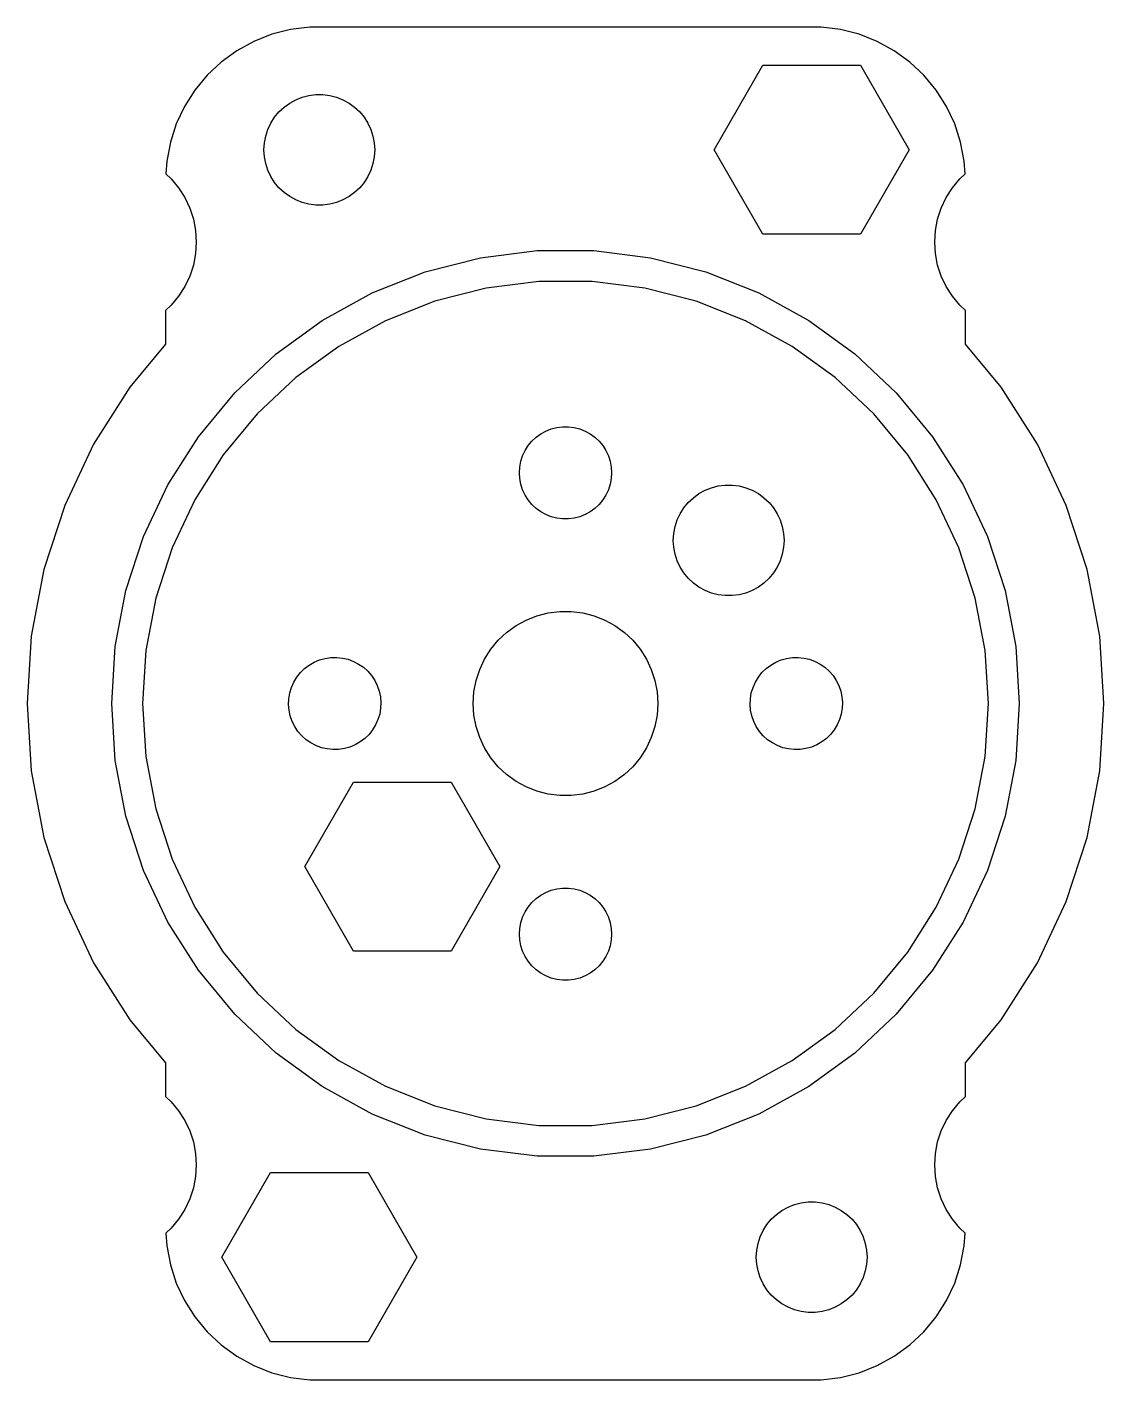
# Model space of a CAD drawing. Header units: metres. Extents: x -17.5 to 77.5, y 86 to 130.
# Drawn here: x -17.5 to 17.5, y 86.01 to 129.99 of the extents above; entities that cross this region are included whole.
import ezdxf

# ---------------------------------------------------------------- set-up
doc = ezdxf.new("R2010")
doc.units = ezdxf.units.M

msp = doc.modelspace()

# ---------------------------------------------------------------- linework, layer by layer
for p, q in [((-9.54507, 129.755), (-10.1289, 129.524)), ((-8.9369, 129.911), (-9.54507, 129.755)), ((-8.31395, 129.99), (-8.9369, 129.911)), ((8.31395, 129.99), (-8.31395, 129.99)), ((8.9369, 129.911), (8.31395, 129.99)), ((9.54507, 129.755), (8.9369, 129.911)), ((10.1289, 129.524), (9.54507, 129.755)), ((-10.1289, 129.524), (-10.6791, 129.222)), ((10.6791, 129.222), (10.1289, 129.524)), ((-10.6791, 129.222), (-11.1871, 128.853)), ((11.1871, 128.853), (10.6791, 129.222)), ((-11.6448, 128.423), (-12.0451, 127.939)), ((-11.1871, 128.853), (-11.6448, 128.423)), ((4.82651, 126), (6.41325, 128.748)), ((6.41325, 128.748), (9.58675, 128.748)), ((9.58675, 128.748), (11.1735, 126)), ((11.6448, 128.423), (11.1871, 128.853)), ((12.0451, 127.939), (11.6448, 128.423)), ((-12.0451, 127.939), (-12.3815, 127.409)), ((-8.96448, 127.52), (-8.76639, 127.629)), ((-8.76639, 127.629), (-8.55623, 127.712)), ((-8.55623, 127.712), (-8.33728, 127.768)), ((-8.33728, 127.768), (-8.11302, 127.796)), ((-8.11302, 127.796), (-7.88696, 127.796)), ((-7.88696, 127.796), (-7.6627, 127.768)), ((-7.6627, 127.768), (-7.44376, 127.712)), ((-7.44376, 127.712), (-7.2336, 127.629)), ((-7.2336, 127.629), (-7.03551, 127.52)), ((12.3815, 127.409), (12.0451, 127.939)), ((-12.3815, 127.409), (-12.6489, 126.841)), ((-9.45622, 127.058), (-9.31213, 127.232)), ((-9.31213, 127.232), (-9.14735, 127.387)), ((-9.14735, 127.387), (-8.96448, 127.52)), ((-7.03551, 127.52), (-6.85263, 127.387)), ((-6.85263, 127.387), (-6.68785, 127.232)), ((-6.68785, 127.232), (-6.54376, 127.058)), ((12.6489, 126.841), (12.3815, 127.409)), ((-12.6489, 126.841), (-12.8429, 126.243)), ((-9.74344, 126.448), (-9.67358, 126.663)), ((-9.67358, 126.663), (-9.57735, 126.867)), ((-9.57735, 126.867), (-9.45622, 127.058)), ((-6.54376, 127.058), (-6.42264, 126.867)), ((-6.42264, 126.867), (-6.3264, 126.663)), ((-6.3264, 126.663), (-6.25655, 126.448)), ((12.8429, 126.243), (12.6489, 126.841)), ((-12.8429, 126.243), (-12.9606, 125.627)), ((-9.79999, 126), (-9.7858, 126.226)), ((-9.7858, 126.226), (-9.74344, 126.448)), ((-6.25655, 126.448), (-6.21419, 126.226)), ((-6.21419, 126.226), (-6.2, 126)), ((12.9606, 125.627), (12.8429, 126.243)), ((-9.7858, 125.774), (-9.79999, 126)), ((-6.2, 126), (-6.21419, 125.774)), ((6.41325, 123.252), (4.82651, 126)), ((11.1735, 126), (9.58675, 123.252)), ((-12.9606, 125.627), (-12.9864, 125.216)), ((-9.74344, 125.552), (-9.7858, 125.774)), ((-9.67358, 125.337), (-9.74344, 125.552)), ((-6.25655, 125.552), (-6.3264, 125.337)), ((-6.21419, 125.774), (-6.25655, 125.552)), ((12.9864, 125.216), (12.9606, 125.627)), ((-12.9864, 125.216), (-12.8131, 125.054)), ((-12.8131, 125.054), (-12.5729, 124.763)), ((-9.57735, 125.133), (-9.67358, 125.337)), ((-9.45622, 124.942), (-9.57735, 125.133)), ((-9.31213, 124.768), (-9.45622, 124.942)), ((-6.54376, 124.942), (-6.68785, 124.768)), ((-6.42264, 125.133), (-6.54376, 124.942)), ((-6.3264, 125.337), (-6.42264, 125.133)), ((12.5729, 124.763), (12.8131, 125.054)), ((12.8131, 125.054), (12.9864, 125.216)), ((-12.5729, 124.763), (-12.3711, 124.445)), ((-9.14735, 124.613), (-9.31213, 124.768)), ((-8.96448, 124.48), (-9.14735, 124.613)), ((-8.76639, 124.371), (-8.96448, 124.48)), ((-7.03551, 124.48), (-7.2336, 124.371)), ((-6.85263, 124.613), (-7.03551, 124.48)), ((-6.68785, 124.768), (-6.85263, 124.613)), ((12.3711, 124.445), (12.5729, 124.763)), ((-12.3711, 124.445), (-12.2107, 124.104)), ((-12.2107, 124.104), (-12.0942, 123.746)), ((-8.55623, 124.288), (-8.76639, 124.371)), ((-8.33728, 124.232), (-8.55623, 124.288)), ((-8.11302, 124.204), (-8.33728, 124.232)), ((-7.88696, 124.204), (-8.11302, 124.204)), ((-7.6627, 124.232), (-7.88696, 124.204)), ((-7.44376, 124.288), (-7.6627, 124.232)), ((-7.2336, 124.371), (-7.44376, 124.288)), ((12.0942, 123.746), (12.2107, 124.104)), ((12.2107, 124.104), (12.3711, 124.445)), ((-12.0942, 123.746), (-12.0237, 123.376)), ((12.0237, 123.376), (12.0942, 123.746)), ((-12.0237, 123.376), (-12, 123)), ((9.58675, 123.252), (6.41325, 123.252)), ((12, 123), (12.0237, 123.376)), ((-12, 123), (-12.0237, 122.624)), ((-2.76387, 122.489), (-0.926147, 122.721)), ((-0.926147, 122.721), (0.926147, 122.721)), ((0.926147, 122.721), (2.76387, 122.489)), ((12.0237, 122.624), (12, 123)), ((-12.0237, 122.624), (-12.0942, 122.254)), ((-4.558, 122.028), (-2.76387, 122.489)), ((2.76387, 122.489), (4.558, 122.028)), ((12.0942, 122.254), (12.0237, 122.624)), ((-12.2107, 121.896), (-12.3711, 121.555)), ((-12.0942, 122.254), (-12.2107, 121.896)), ((-6.28024, 121.346), (-4.558, 122.028)), ((4.558, 122.028), (6.28024, 121.346)), ((12.2107, 121.896), (12.0942, 122.254)), ((12.3711, 121.555), (12.2107, 121.896)), ((-12.3711, 121.555), (-12.5729, 121.237)), ((-2.57649, 121.506), (-4.24898, 121.077)), ((-0.863358, 121.723), (-2.57649, 121.506)), ((0.863358, 121.723), (-0.863358, 121.723)), ((2.57649, 121.506), (0.863358, 121.723)), ((4.24898, 121.077), (2.57649, 121.506)), ((12.5729, 121.237), (12.3711, 121.555)), ((-12.8131, 120.946), (-13, 120.771)), ((-12.5729, 121.237), (-12.8131, 120.946)), ((-7.90344, 120.454), (-6.28024, 121.346)), ((-4.24898, 121.077), (-5.85446, 120.441)), ((5.85446, 120.441), (4.24898, 121.077)), ((6.28024, 121.346), (7.90344, 120.454)), ((12.8131, 120.946), (12.5729, 121.237)), ((13, 120.771), (12.8131, 120.946)), ((-13, 120.771), (-13, 119.686)), ((13, 119.686), (13, 120.771)), ((-9.40199, 119.365), (-7.90344, 120.454)), ((-5.85446, 120.441), (-7.36761, 119.609)), ((7.36761, 119.609), (5.85446, 120.441)), ((7.90344, 120.454), (9.40199, 119.365)), ((-13, 119.686), (-14.1578, 118.286)), ((14.1578, 118.286), (13, 119.686)), ((-10.7523, 118.097), (-9.40199, 119.365)), ((-7.36761, 119.609), (-8.76457, 118.595)), ((8.76457, 118.595), (7.36761, 119.609)), ((9.40199, 119.365), (10.7523, 118.097)), ((-8.76457, 118.595), (-10.0233, 117.413)), ((10.0233, 117.413), (8.76457, 118.595)), ((-14.1578, 118.286), (-15.3354, 116.431)), ((-11.933, 116.67), (-10.7523, 118.097)), ((10.7523, 118.097), (11.933, 116.67)), ((15.3354, 116.431), (14.1578, 118.286)), ((-10.0233, 117.413), (-11.124, 116.082)), ((-0.281067, 116.973), (-0.094177, 116.997)), ((-0.094177, 116.997), (0.094177, 116.997)), ((0.094177, 116.997), (0.281067, 116.973)), ((11.124, 116.082), (10.0233, 117.413)), ((-12.9255, 115.106), (-11.933, 116.67)), ((-1.09344, 116.527), (-0.956131, 116.656)), ((-0.956131, 116.656), (-0.803726, 116.766)), ((-0.803726, 116.766), (-0.638657, 116.857)), ((-0.638657, 116.857), (-0.463516, 116.927)), ((-0.463516, 116.927), (-0.281067, 116.973)), ((0.281067, 116.973), (0.463516, 116.927)), ((0.463516, 116.927), (0.638657, 116.857)), ((0.638657, 116.857), (0.803726, 116.766)), ((0.803726, 116.766), (0.956131, 116.656)), ((0.956131, 116.656), (1.09344, 116.527)), ((11.933, 116.67), (12.9255, 115.106)), ((-15.3354, 116.431), (-16.2711, 114.442)), ((-1.39465, 116.052), (-1.31445, 116.223)), ((-1.31445, 116.223), (-1.21352, 116.382)), ((-1.21352, 116.382), (-1.09344, 116.527)), ((1.09344, 116.527), (1.21352, 116.382)), ((1.21352, 116.382), (1.31445, 116.223)), ((1.31445, 116.223), (1.39465, 116.052)), ((16.2711, 114.442), (15.3354, 116.431)), ((-11.124, 116.082), (-12.0492, 114.624)), ((-1.5, 115.5), (-1.48816, 115.688)), ((-1.48816, 115.688), (-1.45287, 115.873)), ((-1.45287, 115.873), (-1.39465, 116.052)), ((1.39465, 116.052), (1.45287, 115.873)), ((1.45287, 115.873), (1.48816, 115.688)), ((1.48816, 115.688), (1.5, 115.5)), ((12.0492, 114.624), (11.124, 116.082)), ((-1.48816, 115.312), (-1.5, 115.5)), ((-1.45287, 115.127), (-1.48816, 115.312)), ((1.48816, 115.312), (1.45287, 115.127)), ((1.5, 115.5), (1.48816, 115.312)), ((-13.7142, 113.43), (-12.9255, 115.106)), ((-1.39465, 114.948), (-1.45287, 115.127)), ((-1.31445, 114.777), (-1.39465, 114.948)), ((1.39465, 114.948), (1.31445, 114.777)), ((1.45287, 115.127), (1.39465, 114.948)), ((4.15562, 114.69), (4.3385, 114.823)), ((4.3385, 114.823), (4.53659, 114.932)), ((4.53659, 114.932), (4.74677, 115.015)), ((4.74677, 115.015), (4.96571, 115.071)), ((4.96571, 115.071), (5.18997, 115.099)), ((5.18997, 115.099), (5.41602, 115.099)), ((5.41602, 115.099), (5.64027, 115.071)), ((5.64027, 115.071), (5.85922, 115.015)), ((5.85922, 115.015), (6.0694, 114.932)), ((6.0694, 114.932), (6.26749, 114.823)), ((6.26749, 114.823), (6.45035, 114.69)), ((12.9255, 115.106), (13.7142, 113.43)), ((-16.2711, 114.442), (-16.9502, 112.352)), ((-12.0492, 114.624), (-12.7844, 113.062)), ((-1.21352, 114.618), (-1.31445, 114.777)), ((-1.09344, 114.473), (-1.21352, 114.618)), ((-0.956131, 114.344), (-1.09344, 114.473)), ((1.09344, 114.473), (0.956131, 114.344)), ((1.21352, 114.618), (1.09344, 114.473)), ((1.31445, 114.777), (1.21352, 114.618)), ((3.72565, 114.17), (3.84676, 114.361)), ((3.84676, 114.361), (3.99084, 114.535)), ((3.99084, 114.535), (4.15562, 114.69)), ((6.45035, 114.69), (6.61514, 114.535)), ((6.61514, 114.535), (6.75922, 114.361)), ((6.75922, 114.361), (6.88034, 114.17)), ((12.7844, 113.062), (12.0492, 114.624)), ((16.9502, 112.352), (16.2711, 114.442)), ((-0.803726, 114.234), (-0.956131, 114.344)), ((-0.638657, 114.143), (-0.803726, 114.234)), ((-0.463516, 114.073), (-0.638657, 114.143)), ((-0.281067, 114.027), (-0.463516, 114.073)), ((-0.094177, 114.003), (-0.281067, 114.027)), ((0.094177, 114.003), (-0.094177, 114.003)), ((0.281067, 114.027), (0.094177, 114.003)), ((0.463516, 114.073), (0.281067, 114.027)), ((0.638657, 114.143), (0.463516, 114.073)), ((0.803726, 114.234), (0.638657, 114.143)), ((0.956131, 114.344), (0.803726, 114.234)), ((3.55954, 113.751), (3.62939, 113.966)), ((3.62939, 113.966), (3.72565, 114.17)), ((6.88034, 114.17), (6.97659, 113.966)), ((6.97659, 113.966), (7.04645, 113.751)), ((3.50299, 113.303), (3.51718, 113.529)), ((3.51718, 113.529), (3.55954, 113.751)), ((7.04645, 113.751), (7.08879, 113.529)), ((7.08879, 113.529), (7.103, 113.303)), ((-14.2866, 111.668), (-13.7142, 113.43)), ((-12.7844, 113.062), (-13.318, 111.419)), ((3.51718, 113.077), (3.50299, 113.303)), ((3.55954, 112.855), (3.51718, 113.077)), ((7.08879, 113.077), (7.04645, 112.855)), ((7.103, 113.303), (7.08879, 113.077)), ((13.318, 111.419), (12.7844, 113.062)), ((13.7142, 113.43), (14.2866, 111.668)), ((3.62939, 112.64), (3.55954, 112.855)), ((3.72565, 112.436), (3.62939, 112.64)), ((6.97659, 112.64), (6.88034, 112.436)), ((7.04645, 112.855), (6.97659, 112.64)), ((-16.9502, 112.352), (-17.362, 110.193)), ((3.84676, 112.245), (3.72565, 112.436)), ((3.99084, 112.071), (3.84676, 112.245)), ((6.75922, 112.245), (6.61514, 112.071)), ((6.88034, 112.436), (6.75922, 112.245)), ((17.362, 110.193), (16.9502, 112.352)), ((4.15562, 111.916), (3.99084, 112.071)), ((4.3385, 111.783), (4.15562, 111.916)), ((4.53659, 111.674), (4.3385, 111.783)), ((6.26749, 111.783), (6.0694, 111.674)), ((6.45035, 111.916), (6.26749, 111.783)), ((6.61514, 112.071), (6.45035, 111.916)), ((-14.6337, 109.849), (-14.2866, 111.668)), ((-13.318, 111.419), (-13.6416, 109.723)), ((4.74677, 111.591), (4.53659, 111.674)), ((4.96571, 111.535), (4.74677, 111.591)), ((5.18997, 111.507), (4.96571, 111.535)), ((5.41602, 111.507), (5.18997, 111.507)), ((5.64027, 111.535), (5.41602, 111.507)), ((5.85922, 111.591), (5.64027, 111.535)), ((6.0694, 111.674), (5.85922, 111.591)), ((13.6416, 109.723), (13.318, 111.419)), ((14.2866, 111.668), (14.6337, 109.849)), ((-1.27733, 110.714), (-0.927048, 110.853)), ((-0.927048, 110.853), (-0.562134, 110.947)), ((-0.562134, 110.947), (-0.18837, 110.994)), ((-0.18837, 110.994), (0.18837, 110.994)), ((0.18837, 110.994), (0.562134, 110.947)), ((0.562134, 110.947), (0.927048, 110.853)), ((0.927048, 110.853), (1.27733, 110.714)), ((-1.91226, 110.312), (-1.60747, 110.533)), ((-1.60747, 110.533), (-1.27733, 110.714)), ((1.27733, 110.714), (1.60747, 110.533)), ((1.60747, 110.533), (1.91226, 110.312)), ((-17.362, 110.193), (-17.5, 108)), ((-2.42705, 109.763), (-2.1869, 110.054)), ((-2.1869, 110.054), (-1.91226, 110.312)), ((1.91226, 110.312), (2.1869, 110.054)), ((2.1869, 110.054), (2.42705, 109.763)), ((17.5, 108), (17.362, 110.193)), ((-14.75, 108), (-14.6337, 109.849)), ((-13.6416, 109.723), (-13.75, 108)), ((-2.62891, 109.445), (-2.42705, 109.763)), ((2.42705, 109.763), (2.62891, 109.445)), ((13.75, 108), (13.6416, 109.723)), ((14.6337, 109.849), (14.75, 108)), ((-8.61472, 109.004), (-8.48012, 109.135)), ((-8.48012, 109.135), (-8.33008, 109.249)), ((-8.33008, 109.249), (-8.16695, 109.344)), ((-8.16695, 109.344), (-7.99329, 109.417)), ((-7.99329, 109.417), (-7.81186, 109.467)), ((-7.81186, 109.467), (-7.6255, 109.495)), ((-7.6255, 109.495), (-7.43718, 109.499)), ((-7.43718, 109.499), (-7.24983, 109.479)), ((-7.24983, 109.479), (-7.06645, 109.436)), ((-7.06645, 109.436), (-6.88989, 109.37)), ((-6.88989, 109.37), (-6.72295, 109.283)), ((-6.72295, 109.283), (-6.56827, 109.176)), ((-6.56827, 109.176), (-6.42828, 109.049)), ((-2.90575, 108.746), (-2.78932, 109.104)), ((-2.78932, 109.104), (-2.62891, 109.445)), ((2.62891, 109.445), (2.78932, 109.104)), ((2.78932, 109.104), (2.90575, 108.746)), ((6.38527, 109.004), (6.51987, 109.135)), ((6.51987, 109.135), (6.66991, 109.249)), ((6.66991, 109.249), (6.83304, 109.344)), ((6.83304, 109.344), (7.0067, 109.417)), ((7.0067, 109.417), (7.18813, 109.467)), ((7.18813, 109.467), (7.37448, 109.495)), ((7.37448, 109.495), (7.56281, 109.499)), ((7.56281, 109.499), (7.75015, 109.479)), ((7.75015, 109.479), (7.93353, 109.436)), ((7.93353, 109.436), (8.11009, 109.37)), ((8.11009, 109.37), (8.27704, 109.283)), ((8.27704, 109.283), (8.43172, 109.176)), ((8.43172, 109.176), (8.5717, 109.049)), ((-8.90591, 108.523), (-8.8293, 108.695)), ((-8.8293, 108.695), (-8.73172, 108.856)), ((-8.73172, 108.856), (-8.61472, 109.004)), ((-6.42828, 109.049), (-6.30519, 108.907)), ((-6.30519, 108.907), (-6.20096, 108.75)), ((-6.20096, 108.75), (-6.1172, 108.581)), ((-2.97633, 108.376), (-2.90575, 108.746)), ((2.90575, 108.746), (2.97633, 108.376)), ((6.09407, 108.523), (6.17068, 108.695)), ((6.17068, 108.695), (6.26826, 108.856)), ((6.26826, 108.856), (6.38527, 109.004)), ((8.5717, 109.049), (8.69479, 108.907)), ((8.69479, 108.907), (8.79903, 108.75)), ((8.79903, 108.75), (8.88278, 108.581)), ((-8.99178, 108.157), (-8.96036, 108.343)), ((-8.96036, 108.343), (-8.90591, 108.523)), ((-6.1172, 108.581), (-6.05525, 108.403)), ((-6.05525, 108.403), (-6.01608, 108.219)), ((-6.01608, 108.219), (-6.00032, 108.031)), ((-3, 108), (-2.97633, 108.376)), ((2.97633, 108.376), (3, 108)), ((6.00821, 108.157), (6.03963, 108.343)), ((6.03963, 108.343), (6.09407, 108.523)), ((8.88278, 108.581), (8.94473, 108.403)), ((8.94473, 108.403), (8.9839, 108.219)), ((8.9839, 108.219), (8.99966, 108.031)), ((-17.5, 108), (-17.362, 105.807)), ((-14.6337, 106.151), (-14.75, 108)), ((-13.75, 108), (-13.6416, 106.277)), ((-8.99966, 107.969), (-8.99178, 108.157)), ((-8.9839, 107.781), (-8.99966, 107.969)), ((-8.94473, 107.597), (-8.9839, 107.781)), ((-6.00821, 107.843), (-6.03963, 107.657)), ((-6.00032, 108.031), (-6.00821, 107.843)), ((-2.97633, 107.624), (-3, 108)), ((3, 108), (2.97633, 107.624)), ((6.00032, 107.969), (6.00821, 108.157)), ((6.01608, 107.781), (6.00032, 107.969)), ((6.05525, 107.597), (6.01608, 107.781)), ((8.99178, 107.843), (8.96036, 107.657)), ((8.99966, 108.031), (8.99178, 107.843)), ((13.6416, 106.277), (13.75, 108)), ((14.75, 108), (14.6337, 106.151)), ((17.362, 105.807), (17.5, 108)), ((-8.88278, 107.419), (-8.94473, 107.597)), ((-8.79903, 107.25), (-8.88278, 107.419)), ((-6.09407, 107.477), (-6.17068, 107.305)), ((-6.03963, 107.657), (-6.09407, 107.477)), ((-2.90575, 107.254), (-2.97633, 107.624)), ((2.97633, 107.624), (2.90575, 107.254)), ((6.1172, 107.419), (6.05525, 107.597)), ((6.20096, 107.25), (6.1172, 107.419)), ((8.90591, 107.477), (8.8293, 107.305)), ((8.96036, 107.657), (8.90591, 107.477)), ((-8.69479, 107.093), (-8.79903, 107.25)), ((-8.5717, 106.951), (-8.69479, 107.093)), ((-8.43172, 106.824), (-8.5717, 106.951)), ((-6.38527, 106.996), (-6.51987, 106.865)), ((-6.26826, 107.144), (-6.38527, 106.996)), ((-6.17068, 107.305), (-6.26826, 107.144)), ((-2.78932, 106.896), (-2.90575, 107.254)), ((-2.62891, 106.555), (-2.78932, 106.896)), ((2.78932, 106.896), (2.62891, 106.555)), ((2.90575, 107.254), (2.78932, 106.896)), ((6.30519, 107.093), (6.20096, 107.25)), ((6.42828, 106.951), (6.30519, 107.093)), ((6.56827, 106.824), (6.42828, 106.951)), ((8.61472, 106.996), (8.48012, 106.865)), ((8.73172, 107.144), (8.61472, 106.996)), ((8.8293, 107.305), (8.73172, 107.144)), ((-8.27704, 106.717), (-8.43172, 106.824)), ((-8.11009, 106.63), (-8.27704, 106.717)), ((-7.93353, 106.564), (-8.11009, 106.63)), ((-7.75015, 106.521), (-7.93353, 106.564)), ((-7.56281, 106.501), (-7.75015, 106.521)), ((-7.37448, 106.505), (-7.56281, 106.501)), ((-7.18813, 106.533), (-7.37448, 106.505)), ((-7.0067, 106.583), (-7.18813, 106.533)), ((-6.83304, 106.656), (-7.0067, 106.583)), ((-6.66991, 106.751), (-6.83304, 106.656)), ((-6.51987, 106.865), (-6.66991, 106.751)), ((-2.42705, 106.237), (-2.62891, 106.555)), ((2.62891, 106.555), (2.42705, 106.237)), ((6.72295, 106.717), (6.56827, 106.824)), ((6.88989, 106.63), (6.72295, 106.717)), ((7.06645, 106.564), (6.88989, 106.63)), ((7.24983, 106.521), (7.06645, 106.564)), ((7.43718, 106.501), (7.24983, 106.521)), ((7.6255, 106.505), (7.43718, 106.501)), ((7.81186, 106.533), (7.6255, 106.505)), ((7.99329, 106.583), (7.81186, 106.533)), ((8.16695, 106.656), (7.99329, 106.583)), ((8.33008, 106.751), (8.16695, 106.656)), ((8.48012, 106.865), (8.33008, 106.751)), ((-14.2866, 104.332), (-14.6337, 106.151)), ((-13.6416, 106.277), (-13.318, 104.581)), ((-2.1869, 105.946), (-2.42705, 106.237)), ((2.42705, 106.237), (2.1869, 105.946)), ((13.318, 104.581), (13.6416, 106.277)), ((14.6337, 106.151), (14.2866, 104.332)), ((-17.362, 105.807), (-16.9502, 103.648)), ((-1.91226, 105.688), (-2.1869, 105.946)), ((-1.60747, 105.467), (-1.91226, 105.688)), ((1.91226, 105.688), (1.60747, 105.467)), ((2.1869, 105.946), (1.91226, 105.688)), ((16.9502, 103.648), (17.362, 105.807)), ((-8.47649, 102.697), (-6.88974, 105.445)), ((-6.88974, 105.445), (-3.71625, 105.445)), ((-3.71625, 105.445), (-2.1295, 102.697)), ((-1.27733, 105.286), (-1.60747, 105.467)), ((-0.927048, 105.147), (-1.27733, 105.286)), ((-0.562134, 105.053), (-0.927048, 105.147)), ((0.927048, 105.147), (0.562134, 105.053)), ((1.27733, 105.286), (0.927048, 105.147)), ((1.60747, 105.467), (1.27733, 105.286)), ((-0.18837, 105.006), (-0.562134, 105.053)), ((0.18837, 105.006), (-0.18837, 105.006)), ((0.562134, 105.053), (0.18837, 105.006)), ((-13.7142, 102.57), (-14.2866, 104.332)), ((-13.318, 104.581), (-12.7844, 102.938)), ((12.7844, 102.938), (13.318, 104.581)), ((14.2866, 104.332), (13.7142, 102.57)), ((-16.9502, 103.648), (-16.2711, 101.558)), ((16.2711, 101.558), (16.9502, 103.648)), ((-12.7844, 102.938), (-12.0492, 101.376)), ((12.0492, 101.376), (12.7844, 102.938)), ((-12.9255, 100.894), (-13.7142, 102.57)), ((-6.88974, 99.9487), (-8.47649, 102.697)), ((-2.1295, 102.697), (-3.71625, 99.9487)), ((13.7142, 102.57), (12.9255, 100.894)), ((-1.09344, 101.527), (-0.956131, 101.656)), ((-0.956131, 101.656), (-0.803726, 101.766)), ((-0.803726, 101.766), (-0.638657, 101.857)), ((-0.638657, 101.857), (-0.463516, 101.927)), ((-0.463516, 101.927), (-0.281067, 101.973)), ((-0.281067, 101.973), (-0.094177, 101.997)), ((-0.094177, 101.997), (0.094177, 101.997)), ((0.094177, 101.997), (0.281067, 101.973)), ((0.281067, 101.973), (0.463516, 101.927)), ((0.463516, 101.927), (0.638657, 101.857)), ((0.638657, 101.857), (0.803726, 101.766)), ((0.803726, 101.766), (0.956131, 101.656)), ((0.956131, 101.656), (1.09344, 101.527)), ((-16.2711, 101.558), (-15.3354, 99.5693)), ((-12.0492, 101.376), (-11.124, 99.918)), ((-1.39465, 101.052), (-1.31445, 101.223)), ((-1.31445, 101.223), (-1.21352, 101.382)), ((-1.21352, 101.382), (-1.09344, 101.527)), ((1.09344, 101.527), (1.21352, 101.382)), ((1.21352, 101.382), (1.31445, 101.223)), ((1.31445, 101.223), (1.39465, 101.052)), ((11.124, 99.918), (12.0492, 101.376)), ((15.3354, 99.5693), (16.2711, 101.558)), ((-11.933, 99.3302), (-12.9255, 100.894)), ((-1.48816, 100.688), (-1.45287, 100.873)), ((-1.45287, 100.873), (-1.39465, 101.052)), ((1.39465, 101.052), (1.45287, 100.873)), ((1.45287, 100.873), (1.48816, 100.688)), ((12.9255, 100.894), (11.933, 99.3302)), ((-1.5, 100.5), (-1.48816, 100.688)), ((-1.48816, 100.312), (-1.5, 100.5)), ((-1.45287, 100.127), (-1.48816, 100.312)), ((1.48816, 100.312), (1.45287, 100.127)), ((1.48816, 100.688), (1.5, 100.5)), ((1.5, 100.5), (1.48816, 100.312)), ((-11.124, 99.918), (-10.0233, 98.5875)), ((-3.71625, 99.9487), (-6.88974, 99.9487)), ((-1.39465, 99.9478), (-1.45287, 100.127)), ((-1.31445, 99.7774), (-1.39465, 99.9478)), ((1.39465, 99.9478), (1.31445, 99.7774)), ((1.45287, 100.127), (1.39465, 99.9478)), ((10.0233, 98.5875), (11.124, 99.918)), ((-15.3354, 99.5693), (-14.1578, 97.7138)), ((-1.21352, 99.6183), (-1.31445, 99.7774)), ((-1.09344, 99.4732), (-1.21352, 99.6183)), ((-0.956131, 99.3442), (-1.09344, 99.4732)), ((1.09344, 99.4732), (0.956131, 99.3442)), ((1.21352, 99.6183), (1.09344, 99.4732)), ((1.31445, 99.7774), (1.21352, 99.6183)), ((14.1578, 97.7138), (15.3354, 99.5693)), ((-10.7523, 97.9029), (-11.933, 99.3302)), ((-0.803726, 99.2335), (-0.956131, 99.3442)), ((-0.638657, 99.1428), (-0.803726, 99.2335)), ((-0.463516, 99.0734), (-0.638657, 99.1428)), ((-0.281067, 99.0266), (-0.463516, 99.0734)), ((-0.094177, 99.003), (-0.281067, 99.0266)), ((0.094177, 99.003), (-0.094177, 99.003)), ((0.281067, 99.0266), (0.094177, 99.003)), ((0.463516, 99.0734), (0.281067, 99.0266)), ((0.638657, 99.1428), (0.463516, 99.0734)), ((0.803726, 99.2335), (0.638657, 99.1428)), ((0.956131, 99.3442), (0.803726, 99.2335)), ((11.933, 99.3302), (10.7523, 97.9029)), ((-10.0233, 98.5875), (-8.76457, 97.4055)), ((8.76457, 97.4055), (10.0233, 98.5875)), ((-14.1578, 97.7138), (-13, 96.3142)), ((-9.40199, 96.6349), (-10.7523, 97.9029)), ((10.7523, 97.9029), (9.40199, 96.6349)), ((13, 96.3142), (14.1578, 97.7138)), ((-8.76457, 97.4055), (-7.36761, 96.3905)), ((7.36761, 96.3905), (8.76457, 97.4055)), ((-7.90344, 95.5462), (-9.40199, 96.6349)), ((-7.36761, 96.3905), (-5.85446, 95.5586)), ((5.85446, 95.5586), (7.36761, 96.3905)), ((9.40199, 96.6349), (7.90344, 95.5462)), ((-13, 96.3142), (-13, 95.2292)), ((13, 95.2292), (13, 96.3142)), ((-6.28024, 94.6538), (-7.90344, 95.5462)), ((-5.85446, 95.5586), (-4.24898, 94.923)), ((4.24898, 94.923), (5.85446, 95.5586)), ((7.90344, 95.5462), (6.28024, 94.6538)), ((-13, 95.2292), (-12.8131, 95.0536)), ((-12.8131, 95.0536), (-12.5729, 94.7634)), ((12.5729, 94.7634), (12.8131, 95.0536)), ((12.8131, 95.0536), (13, 95.2292)), ((-12.5729, 94.7634), (-12.3711, 94.4453)), ((-4.558, 93.9719), (-6.28024, 94.6538)), ((-4.24898, 94.923), (-2.57649, 94.4936)), ((2.57649, 94.4936), (4.24898, 94.923)), ((6.28024, 94.6538), (4.558, 93.9719)), ((12.3711, 94.4453), (12.5729, 94.7634)), ((-12.3711, 94.4453), (-12.2107, 94.1044)), ((-2.57649, 94.4936), (-0.863358, 94.2771)), ((-0.863358, 94.2771), (0.863358, 94.2771)), ((0.863358, 94.2771), (2.57649, 94.4936)), ((12.2107, 94.1044), (12.3711, 94.4453)), ((-12.2107, 94.1044), (-12.0942, 93.7461)), ((-12.0942, 93.7461), (-12.0237, 93.376)), ((-2.76387, 93.5113), (-4.558, 93.9719)), ((4.558, 93.9719), (2.76387, 93.5113)), ((12.0237, 93.376), (12.0942, 93.7461)), ((12.0942, 93.7461), (12.2107, 94.1044)), ((-12.0237, 93.376), (-12, 93)), ((-0.926147, 93.2791), (-2.76387, 93.5113)), ((0.926147, 93.2791), (-0.926147, 93.2791)), ((2.76387, 93.5113), (0.926147, 93.2791)), ((12, 93), (12.0237, 93.376)), ((-12, 93), (-12.0237, 92.624)), ((12.0237, 92.624), (12, 93)), ((-12.0237, 92.624), (-12.0942, 92.2539)), ((-11.1735, 90), (-9.58675, 92.7483)), ((-9.58675, 92.7483), (-6.41325, 92.7483)), ((-6.41325, 92.7483), (-4.82651, 90)), ((12.0942, 92.2539), (12.0237, 92.624)), ((-12.0942, 92.2539), (-12.2107, 91.8956)), ((12.2107, 91.8956), (12.0942, 92.2539)), ((-12.3711, 91.5547), (-12.5729, 91.2366)), ((-12.2107, 91.8956), (-12.3711, 91.5547)), ((6.85263, 91.3869), (7.03551, 91.5198)), ((7.03551, 91.5198), (7.2336, 91.6287)), ((7.2336, 91.6287), (7.44376, 91.7119)), ((7.44376, 91.7119), (7.6627, 91.7681)), ((7.6627, 91.7681), (7.88696, 91.7964)), ((7.88696, 91.7964), (8.11302, 91.7964)), ((8.11302, 91.7964), (8.33728, 91.7681)), ((8.33728, 91.7681), (8.55623, 91.7119)), ((8.55623, 91.7119), (8.76639, 91.6287)), ((8.76639, 91.6287), (8.96448, 91.5198)), ((8.96448, 91.5198), (9.14735, 91.3869)), ((12.3711, 91.5547), (12.2107, 91.8956)), ((12.5729, 91.2366), (12.3711, 91.5547)), ((-12.5729, 91.2366), (-12.8131, 90.9464)), ((6.42264, 90.8672), (6.54376, 91.058)), ((6.54376, 91.058), (6.68785, 91.2322)), ((6.68785, 91.2322), (6.85263, 91.3869)), ((9.14735, 91.3869), (9.31213, 91.2322)), ((9.31213, 91.2322), (9.45622, 91.058)), ((9.45622, 91.058), (9.57735, 90.8672)), ((12.8131, 90.9464), (12.5729, 91.2366)), ((-12.8131, 90.9464), (-12.9864, 90.7836)), ((-12.9864, 90.7836), (-12.9606, 90.3733)), ((6.25655, 90.4476), (6.3264, 90.6626)), ((6.3264, 90.6626), (6.42264, 90.8672)), ((9.57735, 90.8672), (9.67358, 90.6626)), ((9.67358, 90.6626), (9.74344, 90.4476)), ((12.9864, 90.7836), (12.8131, 90.9464)), ((12.9606, 90.3733), (12.9864, 90.7836)), ((-12.9606, 90.3733), (-12.8429, 89.7566)), ((6.2, 90), (6.21419, 90.2256)), ((6.21419, 90.2256), (6.25655, 90.4476)), ((9.74344, 90.4476), (9.7858, 90.2256)), ((9.7858, 90.2256), (9.79999, 90)), ((12.8429, 89.7566), (12.9606, 90.3733)), ((-12.8429, 89.7566), (-12.6489, 89.1594)), ((-9.58675, 87.2517), (-11.1735, 90)), ((-4.82651, 90), (-6.41325, 87.2517)), ((6.21419, 89.7744), (6.2, 90)), ((6.25655, 89.5524), (6.21419, 89.7744)), ((9.7858, 89.7744), (9.74344, 89.5524)), ((9.79999, 90), (9.7858, 89.7744)), ((12.6489, 89.1594), (12.8429, 89.7566)), ((6.3264, 89.3374), (6.25655, 89.5524)), ((6.42264, 89.1328), (6.3264, 89.3374)), ((9.67358, 89.3374), (9.57735, 89.1328)), ((9.74344, 89.5524), (9.67358, 89.3374)), ((-12.6489, 89.1594), (-12.3815, 88.5912)), ((6.54376, 88.942), (6.42264, 89.1328)), ((6.68785, 88.7678), (6.54376, 88.942)), ((9.45622, 88.942), (9.31213, 88.7678)), ((9.57735, 89.1328), (9.45622, 88.942)), ((12.3815, 88.5912), (12.6489, 89.1594)), ((-12.3815, 88.5912), (-12.0451, 88.0611)), ((6.85263, 88.6131), (6.68785, 88.7678)), ((7.03551, 88.4802), (6.85263, 88.6131)), ((7.2336, 88.3713), (7.03551, 88.4802)), ((8.96448, 88.4802), (8.76639, 88.3713)), ((9.14735, 88.6131), (8.96448, 88.4802)), ((9.31213, 88.7678), (9.14735, 88.6131)), ((12.0451, 88.0611), (12.3815, 88.5912)), ((-12.0451, 88.0611), (-11.6448, 87.5773)), ((7.44376, 88.2881), (7.2336, 88.3713)), ((7.6627, 88.2319), (7.44376, 88.2881)), ((7.88696, 88.2036), (7.6627, 88.2319)), ((8.11302, 88.2036), (7.88696, 88.2036)), ((8.33728, 88.2319), (8.11302, 88.2036)), ((8.55623, 88.2881), (8.33728, 88.2319)), ((8.76639, 88.3713), (8.55623, 88.2881)), ((11.6448, 87.5773), (12.0451, 88.0611)), ((-11.6448, 87.5773), (-11.1871, 87.1474)), ((11.1871, 87.1474), (11.6448, 87.5773)), ((-11.1871, 87.1474), (-10.6791, 86.7784)), ((-6.41325, 87.2517), (-9.58675, 87.2517)), ((10.6791, 86.7784), (11.1871, 87.1474)), ((-10.6791, 86.7784), (-10.1289, 86.4759)), ((10.1289, 86.4759), (10.6791, 86.7784)), ((-10.1289, 86.4759), (-9.54507, 86.2447)), ((-9.54507, 86.2447), (-8.9369, 86.0886)), ((8.9369, 86.0886), (9.54507, 86.2447)), ((9.54507, 86.2447), (10.1289, 86.4759)), ((-8.9369, 86.0886), (-8.31395, 86.0099)), ((-8.31395, 86.0099), (8.31395, 86.0099)), ((8.31395, 86.0099), (8.9369, 86.0886))]:
    msp.add_line(p, q)

doc.saveas('drawing.dxf')
